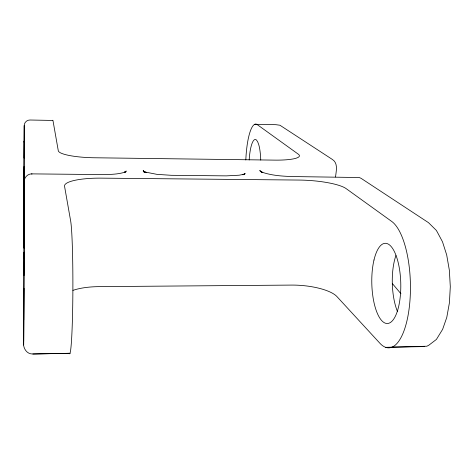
<?xml version="1.0" encoding="UTF-8"?>
<svg xmlns="http://www.w3.org/2000/svg" width="474" height="474" viewBox="0 0 474 474"><rect width="100%" height="100%" fill="white"/><g stroke="black" fill="none" stroke-linecap="round" stroke-linejoin="round"><path stroke-width="0.71" d="M23.955 248.228L23.919 181.862M23.807 247.114L24.204 125.918C23.996 122.76 26.775 119.91 29.933 120.011L52.685 120.443A42.251 1.232 -89.7 0 1 53.005 120.752L58.296 150.785A33.595 6.257 1.6 0 0 94.243 157.765L274.73 160.123A32.587 5.913 3.4 0 0 298.282 154.168L257.252 124.626A40.859 9.444 -89.1 0 0 245.816 159.987M24.002 288.299L23.813 320.122L24.115 252.138L23.973 275.625M24.156 258.466L24.221 181.352L23.7 341.067C22.456 347.027 26.094 354.25 32.83 353.989L69.245 353.308A67.764 3.158 -89.9 0 0 72.806 299.135A67.764 3.158 -89.9 0 0 70.585 220.576L64.547 186.282A39.662 8.757 1.5 0 1 101.347 178.141L299.307 180.067A38.495 8.141 4.1 0 1 346.144 188.628L391.749 221.465A64.263 23.226 88.5 0 1 409.678 303.822A64.263 23.226 88.5 0 1 379.822 343.176L336.896 296.54A37.44 11.862 5 0 0 291.563 285.087L98.734 286.64A38.542 12.733 0.9 0 0 72.943 290.372M24.032 166.51L23.937 183.373L24.127 141.045L24.121 142.212M24.038 158.073L24.198 125.586M23.884 320.46L23.7 345.007M31.918 173.863L31.9 174.219L31.402 173.875L102.71 174.592C110.483 174.479 118.464 174.396 125.9 171.855L124.253 172.37L126.268 171.067L124.727 172.103M335.551 176.956C336.125 171.025 338.43 163.115 332.156 159.311L279.956 125.243L275.909 124.686L254.781 124.289M24.494 179.439C25.347 176.541 27.913 174.272 30.929 173.911M243.589 174.764L244.821 173.395L244.063 174.207M244.187 174.296L245.188 173.668L242.273 174.764M242.783 174.622L243.796 174.331L239.044 175.214L226.311 175.872L171.292 175.303L156.971 174.361L145.352 172.068L146.756 172.613L143.385 171.25L144.754 172.317L143.207 171.001L143.924 171.973M32.83 353.989L70.075 353.26M385.735 347.335L426.807 346.233L428.686 345.327L436.4 339.437L442.627 329.335L446.775 317.42L449.411 302.827L450.3 286.681L449.358 270.269L446.68 254.917L442.503 241.811L437.194 231.887L436.258 230.311L428.502 222.662L361.111 178.348L359.298 177.531L292.156 176.547C281.781 176.198 271.181 175.493 261.34 171.938L262.821 172.56L260.516 171.209L261.849 172.305L259.77 170.415L260.593 171.789M391.838 347.187L424.722 346.571M392.442 283.659L400.968 293.785M143.936 171.831L143.231 170.569L143.669 171.707M260.741 160.076A25.525 5.895 -89.1 0 0 258.774 144.742L257.613 141.637L256.298 139.866A25.525 5.895 -89.1 0 0 249.176 159.993M397.461 311.531A39.97 15.269 88.4 0 1 395.914 255.516M373.992 259.995A40.118 14.481 88.5 0 0 385.718 323.298A40.118 14.481 88.5 0 0 399.108 266.874A40.118 14.481 88.5 0 0 373.992 259.995"/></g></svg>
